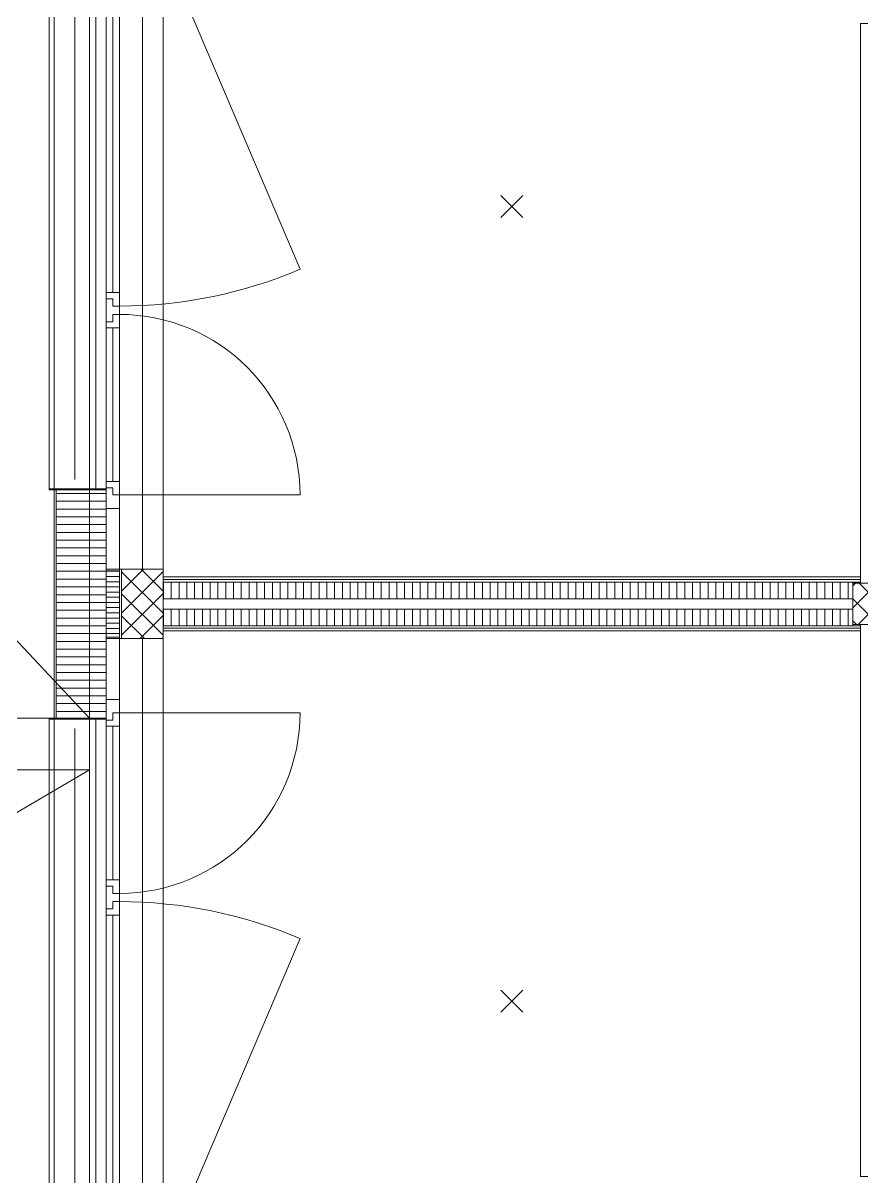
# Model space of a CAD drawing. Extents: x -5275 to 65950, y -3225 to 18875.
# Drawn here: x -575 to 3469, y 3464 to 9024 of the extents above; entities that cross this region are included whole.
import ezdxf

# ---------------------------------------------------------------- set-up
doc = ezdxf.new("R2010")
doc.units = 0
doc.header["$LTSCALE"] = 50
doc.layers.get('0').update_dxf_attribs({"lineweight": 25})
doc.layers.add('Zargen Fenster', color=7, linetype='Continuous', lineweight=25)

# ---------------------------------------------------------------- blocks, each defined once
blk = doc.blocks.new('Blockreferenz-A0MJL039FC', base_point=(-175, 6081.9))
at = {"layer": 'Zargen Fenster', "color": 8, "lineweight": 13, "true_color": 0x808080}
for p, q in [((-175, 6381.9), (-110, 6381.9)), ((-175, 6356.9), (-110, 6356.9)), ((-175, 6331.9), (-110, 6331.9)), ((-175, 6306.9), (-110, 6306.9)), ((-175, 6281.9), (-110, 6281.9)), ((-175, 6256.9), (-110, 6256.9)), ((-175, 6231.9), (-110, 6231.9)), ((-175, 6206.9), (-110, 6206.9)), ((-175, 6181.9), (-110, 6181.9)), ((-175, 6156.9), (-110, 6156.9)), ((-175, 6131.9), (-110, 6131.9)), ((-175, 6106.9), (-110, 6106.9)), ((-175, 6081.9), (-110, 6081.9))]:
    blk.add_line(p, q, dxfattribs=at)
blk = doc.blocks.new('Blockreferenz-A0MJL0E7FC', base_point=(3425, 6125))
at = {"layer": 'Zargen Fenster', "color": 8, "lineweight": 13, "true_color": 0x808080}
for p, q in [((3425, 6311.6), (3438.4, 6325)), ((3425, 6205.5), (3544.5, 6325)), ((3450.6, 6125), (3625, 6299.4)), ((3625, 6155.4), (3455.4, 6325)), ((3625, 6261.5), (3561.5, 6325)), ((3549.3, 6125), (3425, 6249.3)), ((3556.6, 6125), (3625, 6193.4)), ((3443.3, 6125), (3425, 6143.3))]:
    blk.add_line(p, q, dxfattribs=at)
blk = doc.blocks.new('Blockreferenz-A0MJL0FZFC', base_point=(101.9, 6250))
at = {"layer": 'Zargen Fenster', "color": 8, "lineweight": 13, "true_color": 0x808080}
for p, q in [((101.9, 6250), (101.9, 6330)), ((139.4, 6250), (139.4, 6330)), ((176.9, 6250), (176.9, 6330)), ((214.4, 6250), (214.4, 6330)), ((251.9, 6250), (251.9, 6330)), ((289.4, 6250), (289.4, 6330)), ((326.9, 6250), (326.9, 6330)), ((364.4, 6250), (364.4, 6330)), ((401.9, 6250), (401.9, 6330)), ((439.4, 6250), (439.4, 6330)), ((476.9, 6250), (476.9, 6330)), ((514.4, 6250), (514.4, 6330)), ((551.9, 6250), (551.9, 6330)), ((589.4, 6250), (589.4, 6330)), ((626.9, 6250), (626.9, 6330)), ((664.4, 6250), (664.4, 6330)), ((701.9, 6250), (701.9, 6330)), ((739.4, 6250), (739.4, 6330)), ((776.9, 6250), (776.9, 6330)), ((814.4, 6250), (814.4, 6330)), ((851.9, 6250), (851.9, 6330)), ((889.4, 6250), (889.4, 6330)), ((926.9, 6250), (926.9, 6330)), ((964.4, 6250), (964.4, 6330)), ((1001.9, 6250), (1001.9, 6330)), ((1039.4, 6250), (1039.4, 6330)), ((1076.9, 6250), (1076.9, 6330)), ((1114.4, 6250), (1114.4, 6330)), ((1151.9, 6250), (1151.9, 6330)), ((1189.4, 6250), (1189.4, 6330)), ((1226.9, 6250), (1226.9, 6330)), ((1264.4, 6250), (1264.4, 6330)), ((1301.9, 6250), (1301.9, 6330)), ((1339.4, 6250), (1339.4, 6330)), ((1376.9, 6250), (1376.9, 6330)), ((1414.4, 6250), (1414.4, 6330)), ((1451.9, 6250), (1451.9, 6330)), ((1489.4, 6250), (1489.4, 6330)), ((1526.9, 6250), (1526.9, 6330)), ((1564.4, 6250), (1564.4, 6330)), ((1601.9, 6250), (1601.9, 6330)), ((1639.4, 6250), (1639.4, 6330)), ((1676.9, 6250), (1676.9, 6330)), ((1714.4, 6250), (1714.4, 6330)), ((1751.9, 6250), (1751.9, 6330)), ((1789.4, 6250), (1789.4, 6330)), ((1826.9, 6250), (1826.9, 6330)), ((1864.4, 6250), (1864.4, 6330)), ((1901.9, 6250), (1901.9, 6330)), ((1939.4, 6250), (1939.4, 6330)), ((1976.9, 6250), (1976.9, 6330)), ((2014.4, 6250), (2014.4, 6330)), ((2051.9, 6250), (2051.9, 6330)), ((2089.4, 6250), (2089.4, 6330)), ((2126.9, 6250), (2126.9, 6330)), ((2164.4, 6250), (2164.4, 6330)), ((2201.9, 6250), (2201.9, 6330)), ((2239.4, 6250), (2239.4, 6330)), ((2276.9, 6250), (2276.9, 6330)), ((2314.4, 6250), (2314.4, 6330)), ((2351.9, 6250), (2351.9, 6330)), ((2389.4, 6250), (2389.4, 6330)), ((2426.9, 6250), (2426.9, 6330)), ((2464.4, 6250), (2464.4, 6330)), ((2501.9, 6250), (2501.9, 6330)), ((2539.4, 6250), (2539.4, 6330)), ((2576.9, 6250), (2576.9, 6330)), ((2614.4, 6250), (2614.4, 6330)), ((2651.9, 6250), (2651.9, 6330)), ((2689.4, 6250), (2689.4, 6330)), ((2726.9, 6250), (2726.9, 6330)), ((2764.4, 6250), (2764.4, 6330)), ((2801.9, 6250), (2801.9, 6330)), ((2839.4, 6250), (2839.4, 6330)), ((2876.9, 6250), (2876.9, 6330)), ((2914.4, 6250), (2914.4, 6330)), ((2951.9, 6250), (2951.9, 6330)), ((2989.4, 6250), (2989.4, 6330)), ((3026.9, 6250), (3026.9, 6330)), ((3064.4, 6250), (3064.4, 6330)), ((3101.9, 6250), (3101.9, 6330)), ((3139.4, 6250), (3139.4, 6330)), ((3176.9, 6250), (3176.9, 6330)), ((3214.4, 6250), (3214.4, 6330)), ((3251.9, 6250), (3251.9, 6330)), ((3289.4, 6250), (3289.4, 6330)), ((3326.9, 6250), (3326.9, 6330)), ((3364.4, 6250), (3364.4, 6330)), ((3401.9, 6250), (3401.9, 6330))]:
    blk.add_line(p, q, dxfattribs=at)
blk = doc.blocks.new('Blockreferenz-A0MJL0G1FC', base_point=(101.9, 6120))
at = {"layer": 'Zargen Fenster', "color": 8, "lineweight": 13, "true_color": 0x808080}
for p, q in [((101.9, 6120), (101.9, 6200)), ((139.4, 6120), (139.4, 6200)), ((176.9, 6120), (176.9, 6200)), ((214.4, 6120), (214.4, 6200)), ((251.9, 6120), (251.9, 6200)), ((289.4, 6120), (289.4, 6200)), ((326.9, 6120), (326.9, 6200)), ((364.4, 6120), (364.4, 6200)), ((401.9, 6120), (401.9, 6200)), ((439.4, 6120), (439.4, 6200)), ((476.9, 6120), (476.9, 6200)), ((514.4, 6120), (514.4, 6200)), ((551.9, 6120), (551.9, 6200)), ((589.4, 6120), (589.4, 6200)), ((626.9, 6120), (626.9, 6200)), ((664.4, 6120), (664.4, 6200)), ((701.9, 6120), (701.9, 6200)), ((739.4, 6120), (739.4, 6200)), ((776.9, 6120), (776.9, 6200)), ((814.4, 6120), (814.4, 6200)), ((851.9, 6120), (851.9, 6200)), ((889.4, 6120), (889.4, 6200)), ((926.9, 6120), (926.9, 6200)), ((964.4, 6120), (964.4, 6200)), ((1001.9, 6120), (1001.9, 6200)), ((1039.4, 6120), (1039.4, 6200)), ((1076.9, 6120), (1076.9, 6200)), ((1114.4, 6120), (1114.4, 6200)), ((1151.9, 6120), (1151.9, 6200)), ((1189.4, 6120), (1189.4, 6200)), ((1226.9, 6120), (1226.9, 6200)), ((1264.4, 6120), (1264.4, 6200)), ((1301.9, 6120), (1301.9, 6200)), ((1339.4, 6120), (1339.4, 6200)), ((1376.9, 6120), (1376.9, 6200)), ((1414.4, 6120), (1414.4, 6200)), ((1451.9, 6120), (1451.9, 6200)), ((1489.4, 6120), (1489.4, 6200)), ((1526.9, 6120), (1526.9, 6200)), ((1564.4, 6120), (1564.4, 6200)), ((1601.9, 6120), (1601.9, 6200)), ((1639.4, 6120), (1639.4, 6200)), ((1676.9, 6120), (1676.9, 6200)), ((1714.4, 6120), (1714.4, 6200)), ((1751.9, 6120), (1751.9, 6200)), ((1789.4, 6120), (1789.4, 6200)), ((1826.9, 6120), (1826.9, 6200)), ((1864.4, 6120), (1864.4, 6200)), ((1901.9, 6120), (1901.9, 6200)), ((1939.4, 6120), (1939.4, 6200)), ((1976.9, 6120), (1976.9, 6200)), ((2014.4, 6120), (2014.4, 6200)), ((2051.9, 6120), (2051.9, 6200)), ((2089.4, 6120), (2089.4, 6200)), ((2126.9, 6120), (2126.9, 6200)), ((2164.4, 6120), (2164.4, 6200)), ((2201.9, 6120), (2201.9, 6200)), ((2239.4, 6120), (2239.4, 6200)), ((2276.9, 6120), (2276.9, 6200)), ((2314.4, 6120), (2314.4, 6200)), ((2351.9, 6120), (2351.9, 6200)), ((2389.4, 6120), (2389.4, 6200)), ((2426.9, 6120), (2426.9, 6200)), ((2464.4, 6120), (2464.4, 6200)), ((2501.9, 6120), (2501.9, 6200)), ((2539.4, 6120), (2539.4, 6200)), ((2576.9, 6120), (2576.9, 6200)), ((2614.4, 6120), (2614.4, 6200)), ((2651.9, 6120), (2651.9, 6200)), ((2689.4, 6120), (2689.4, 6200)), ((2726.9, 6120), (2726.9, 6200)), ((2764.4, 6120), (2764.4, 6200)), ((2801.9, 6120), (2801.9, 6200)), ((2839.4, 6120), (2839.4, 6200)), ((2876.9, 6120), (2876.9, 6200)), ((2914.4, 6120), (2914.4, 6200)), ((2951.9, 6120), (2951.9, 6200)), ((2989.4, 6120), (2989.4, 6200)), ((3026.9, 6120), (3026.9, 6200)), ((3064.4, 6120), (3064.4, 6200)), ((3101.9, 6120), (3101.9, 6200)), ((3139.4, 6120), (3139.4, 6200)), ((3176.9, 6120), (3176.9, 6200)), ((3214.4, 6120), (3214.4, 6200)), ((3251.9, 6120), (3251.9, 6200)), ((3289.4, 6120), (3289.4, 6200)), ((3326.9, 6120), (3326.9, 6200)), ((3364.4, 6120), (3364.4, 6200)), ((3401.9, 6120), (3401.9, 6200))]:
    blk.add_line(p, q, dxfattribs=at)
blk = doc.blocks.new('Blockreferenz-A0MJL0G3FC', base_point=(-100, 6057.5))
at = {"layer": 'Zargen Fenster', "color": 8, "lineweight": 13, "true_color": 0x808080}
for p, q in [((-100, 6286.7), (5.8, 6392.5)), ((-100, 6180.7), (100, 6380.7)), ((100, 6180.2), (-100, 6380.2)), ((100, 6286.3), (-6.2, 6392.5)), ((-100, 6074.6), (100, 6274.6)), ((100, 6074.1), (-100, 6274.1)), ((10.6, 6057.5), (-100, 6168.1)), ((-11.1, 6057.5), (100, 6168.6)), ((-95.5, 6057.5), (-100, 6062)), ((95, 6057.5), (100, 6062.5))]:
    blk.add_line(p, q, dxfattribs=at)
blk = doc.blocks.new('Blockreferenz-A0MJL0G5FC', base_point=(-415, 5706.9))
at = {"layer": 'Zargen Fenster', "color": 8, "lineweight": 13, "true_color": 0x808080}
for p, q in [((-415, 6756.9), (-175, 6756.9)), ((-415, 6719.4), (-175, 6719.4)), ((-415, 6681.9), (-175, 6681.9)), ((-415, 6644.4), (-175, 6644.4)), ((-415, 6606.9), (-175, 6606.9)), ((-415, 6569.4), (-175, 6569.4)), ((-415, 6531.9), (-175, 6531.9)), ((-415, 6494.4), (-175, 6494.4)), ((-415, 6456.9), (-175, 6456.9)), ((-415, 6419.4), (-175, 6419.4)), ((-415, 6381.9), (-175, 6381.9)), ((-415, 6344.4), (-175, 6344.4)), ((-415, 6306.9), (-175, 6306.9)), ((-415, 6269.4), (-175, 6269.4)), ((-415, 6231.9), (-175, 6231.9)), ((-415, 6194.4), (-175, 6194.4)), ((-415, 6156.9), (-175, 6156.9)), ((-415, 6119.4), (-175, 6119.4)), ((-415, 6081.9), (-175, 6081.9)), ((-415, 6044.4), (-175, 6044.4)), ((-415, 6006.9), (-175, 6006.9)), ((-415, 5969.4), (-175, 5969.4)), ((-415, 5931.9), (-175, 5931.9)), ((-415, 5894.4), (-175, 5894.4)), ((-415, 5856.9), (-175, 5856.9)), ((-415, 5819.4), (-175, 5819.4)), ((-415, 5781.9), (-175, 5781.9)), ((-415, 5744.4), (-175, 5744.4)), ((-415, 5706.9), (-175, 5706.9))]:
    blk.add_line(p, q, dxfattribs=at)

msp = doc.modelspace()

# ---------------------------------------------------------------- hatches: boundary and pattern name
at = {"layer": 'Zargen Fenster', "linetype": 'Continuous', "lineweight": 13, "true_color": 0x808080}
for points in [[(-450, 6780), (-450, 6775), (-175, 6775), (-175, 6780)], [(-450, 5670), (-175, 5670), (-175, 5675), (-450, 5675)]]:
    msp.add_hatch(color=8, dxfattribs=at).paths.add_polyline_path(points, flags=0)

# ---------------------------------------------------------------- linework, layer by layer
at = {"layer": 'Zargen Fenster', "color": 8, "linetype": 'Continuous', "lineweight": 13, "true_color": 0x808080}
for p, q in [((-425, 16075), (-425, -425)), ((-255, 16025), (-255, -425)), ((-175, 15825), (-175, -415)), ((-450, 15550), (-450, 6775)), ((-225, 15550), (-225, 6775)), ((-255, 5675), (-5025, 10750)), ((-110, 10200), (-110, 2250)), ((-325, 6825), (-325, 10175)), ((100, 10125), (100, 2325)), ((0, 9925), (0, 6392.5)), ((760, 7837.6), (-110, 9880)), ((-142.5, 7725), (-142.5, 9815)), ((3587.5, 9022.5), (3462.5, 9022.5)), ((3462.5, 6325), (3462.5, 9022.5)), ((1834.3, 8193), (1728.2, 8087)), ((1834.3, 8087), (1728.2, 8193)), ((-175, 7725), (-110, 7725)), ((-142.5, 7695), (-175, 7695)), ((-142.5, 7660), (-142.5, 7695)), ((-110, 7660), (-142.5, 7660)), ((-110, 7620), (-142.5, 7620)), ((-142.5, 7620), (-142.5, 7585)), ((-142.5, 7585), (-175, 7585)), ((-175, 7555), (-110, 7555)), ((-142.5, 7555), (-142.5, 6815)), ((-110, 6815), (-175, 6815)), ((-142.5, 6785), (-175, 6785)), ((-142.5, 6750), (-142.5, 6785)), ((-175, 6780), (-450, 6780)), ((-450, 6775), (-175, 6775)), ((-415, 5675), (-415, 6775)), ((-142.5, 6750), (760, 6750)), ((-110, 6685), (-175, 6685)), ((-175, 6392.5), (100, 6392.5)), ((-175, 6385), (-110, 6385)), ((-100, 6392.5), (-100, 6057.5)), ((100, 6355), (3462.5, 6355)), ((3462.5, 6342.5), (100, 6342.5)), ((3462.5, 6330), (100, 6330)), ((3425, 6330), (3425, 6120)), ((3425, 6325), (3625, 6325)), ((3425, 6250), (100, 6250)), ((100, 6200), (3425, 6200)), ((3462.5, 6120), (100, 6120)), ((3625, 6125), (3425, 6125)), ((3462.5, 6125), (3462.5, 3465)), ((-110, 6065), (-175, 6065)), ((3462.5, 6107.5), (100, 6107.5)), ((100, 6095), (3462.5, 6095)), ((-175, 6057.5), (100, 6057.5)), ((0, 6057.5), (0, 2525)), ((-175, 5765), (-110, 5765)), ((-175, 5675), (-5275, 5675)), ((-450, 100), (-450, 5675)), ((-225, 100), (-225, 5675)), ((-142.5, 5700), (-142.5, 5665)), ((-142.5, 5700), (760, 5700)), ((-175, 5670), (-450, 5670)), ((-325, 5625), (-325, 2275)), ((-142.5, 5665), (-175, 5665)), ((-110, 5635), (-175, 5635)), ((-142.5, 4895), (-142.5, 5635)), ((-5025, 2625), (-255, 5425)), ((-5025, 5425), (-255, 5425)), ((-175, 4895), (-110, 4895)), ((-142.5, 4865), (-175, 4865)), ((-142.5, 4830), (-142.5, 4865)), ((-110, 4830), (-142.5, 4830)), ((-110, 4790), (-142.5, 4790)), ((-142.5, 4790), (-142.5, 4755)), ((-142.5, 4755), (-175, 4755)), ((-175, 4725), (-110, 4725)), ((-142.5, 4725), (-142.5, 2635)), ((760, 4612.4), (-110, 2570)), ((1834.3, 4257), (1728.2, 4363)), ((1834.3, 4363), (1728.2, 4257)), ((3462.5, 3465), (3587.5, 3465))]:
    msp.add_line(p, q, dxfattribs=at)
for centre, radius, start, end in [((-110, 9880), 2220, 270, 293.0723), ((-110, 6750), 870, 0, 90), ((-110, 5700), 870, 270, 0), ((-110, 2570), 2220, 66.9277, 90)]:
    msp.add_arc(centre, radius, start, end, dxfattribs=at)

# ---------------------------------------------------------------- block references
for name, p in [('Blockreferenz-A0MJL0G5FC', (-415, 5706.9)), ('Blockreferenz-A0MJL039FC', (-175, 6081.9)), ('Blockreferenz-A0MJL0G3FC', (-100, 6057.5)), ('Blockreferenz-A0MJL0FZFC', (101.9, 6250)), ('Blockreferenz-A0MJL0E7FC', (3425, 6125)), ('Blockreferenz-A0MJL0G1FC', (101.9, 6120))]:
    msp.add_blockref(name, p)

doc.saveas('drawing.dxf')
